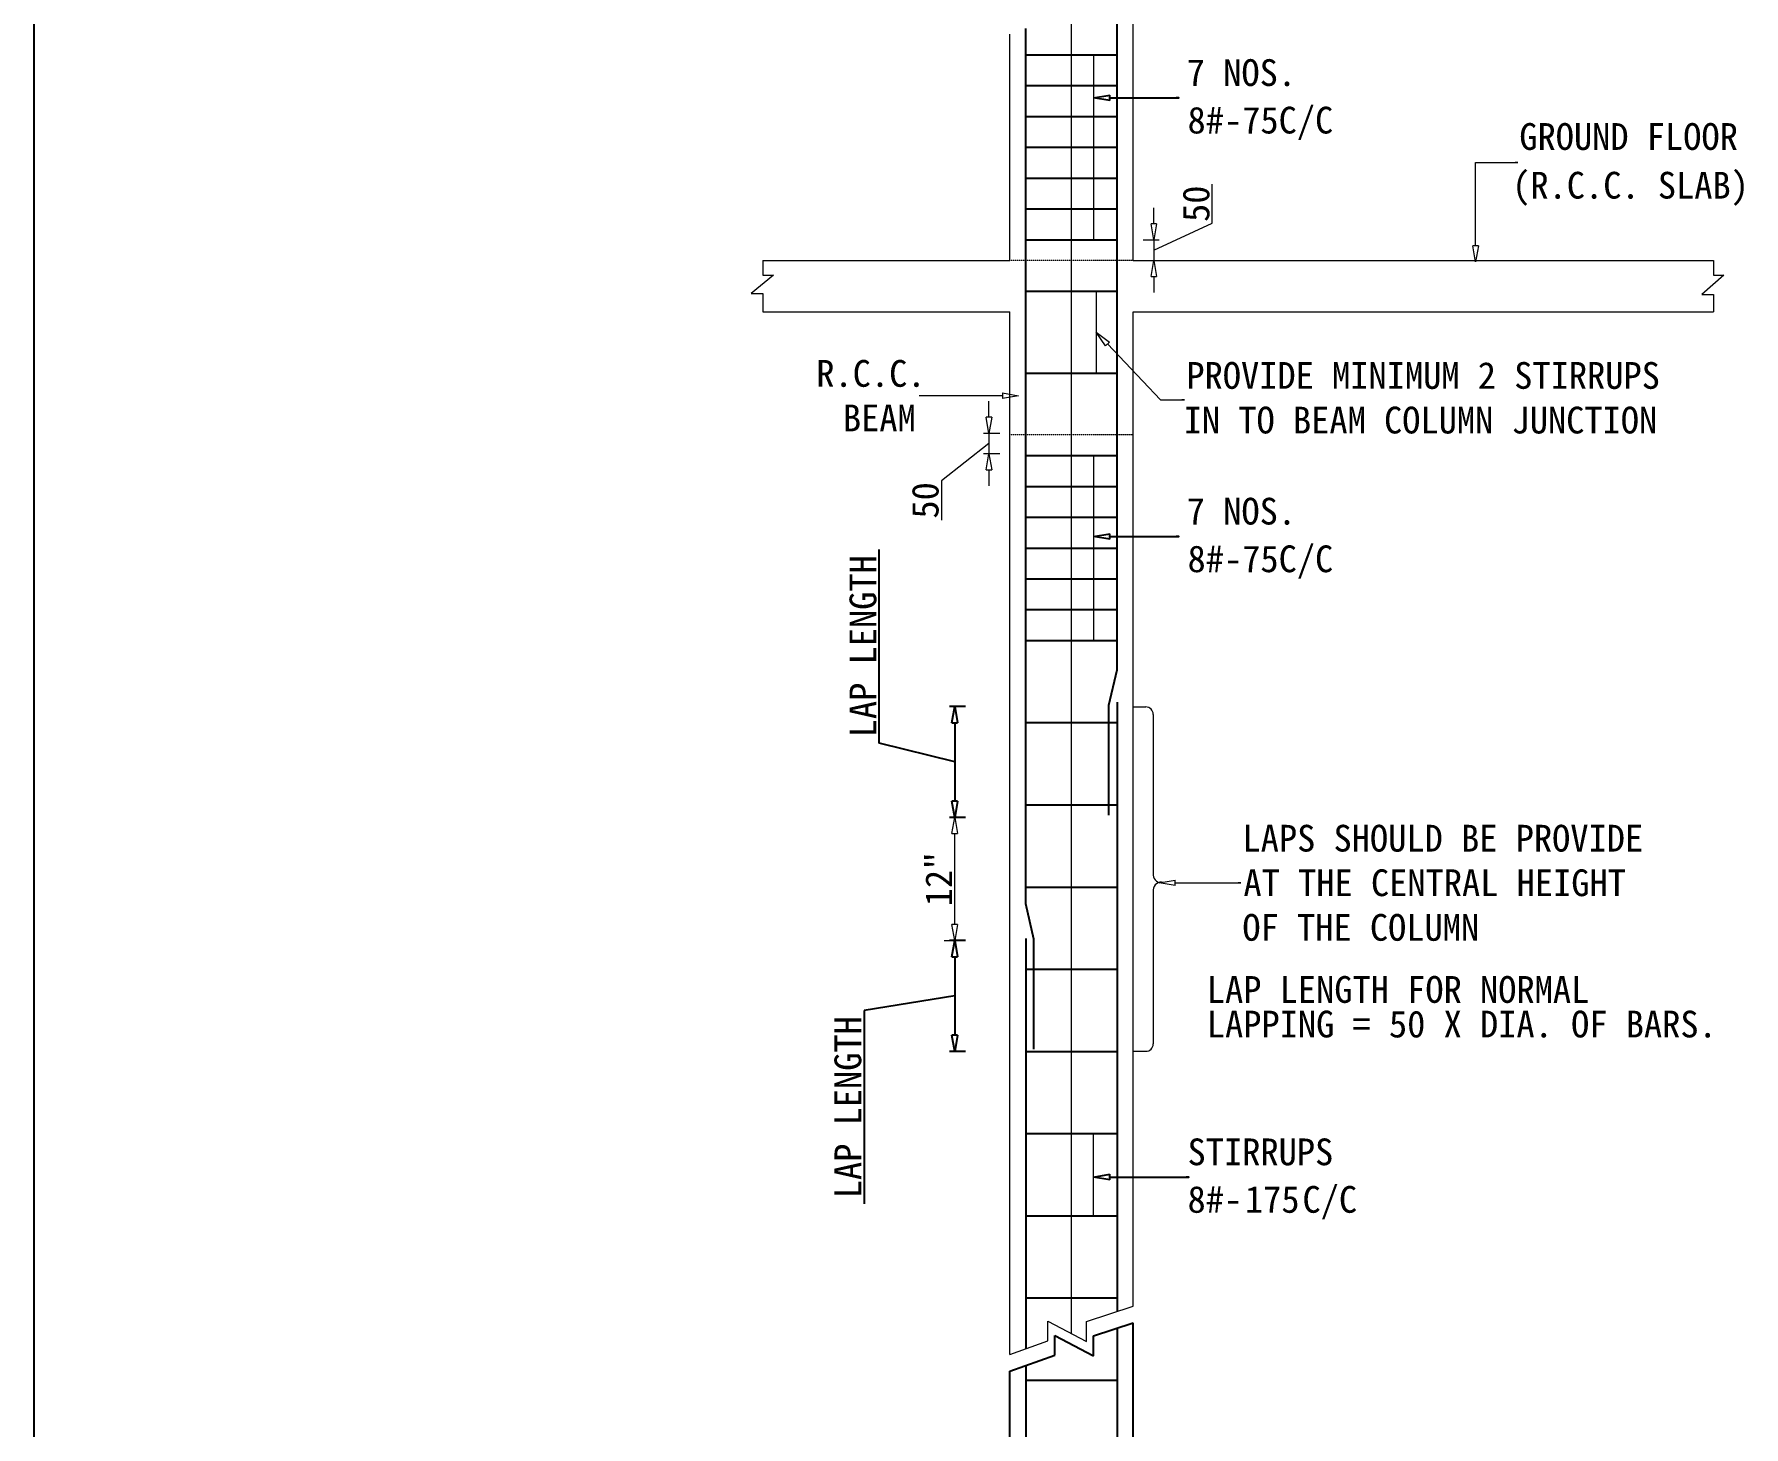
# Model space of a CAD drawing. Header units: millimetres. Extents: x 331487 to 517269, y 198509 to 399936.
# Drawn here: x 468480 to 484444, y 275649 to 288659 of the extents above; entities that cross this region are included whole.
import ezdxf

# ---------------------------------------------------------------- set-up
doc = ezdxf.new("R2010")
doc.units = ezdxf.units.MM
doc.header["$MEASUREMENT"] = 0
doc.linetypes.add('HIDDEN', pattern=[0.375, 0.25, -0.125])
for name, color, linetype, lineweight in [('DETAILS', 7, 'Continuous', 13), ('STR. COLUMN', 2, 'Continuous', 13), ('STR. HATCH', 8, 'Continuous', 13), ('str.text', 65, 'Continuous', 13)]:
    doc.layers.add(name, color=color, linetype=linetype, lineweight=lineweight)
doc.layers.add('FOOTING', color=5, linetype='Continuous')
doc.layers.add('STEEL', color=6, linetype='Continuous')
doc.styles.add('style1', font='SimSun.ttf')

# ---------------------------------------------------------------- blocks, each defined once
blk = doc.blocks.new('_ClosedBlank')
at = {"color": 0, "linetype": 'ByBlock', "lineweight": -2}
for p, q in [((-1, 0.17), (0, 0)), ((-1, 0.17), (-1, -0.17)), ((0, 0), (-1, -0.17))]:
    blk.add_line(p, q, dxfattribs=at)

msp = doc.modelspace()

# ---------------------------------------------------------------- linework, layer by layer
at = {"layer": 'DETAILS'}
for p, q in [((478742, 282374), (478860, 282374)), ((478930, 282304), (478930, 280804)), ((478930, 280664), (478930, 279227)), ((478860, 279157), (478742, 279157))]:
    msp.add_line(p, q, dxfattribs=at)
for centre, radius, start, end in [((478860, 282304), 69.8, 0, 90), ((479004, 280806), 74.4, 181.4473, 285.4287), ((479004, 280663), 74.4, 74.5713, 178.5527), ((478860, 279227), 69.8, 270, 0)]:
    msp.add_arc(centre, radius, start, end, dxfattribs=at)
at = {"layer": 'FOOTING', "linetype": 'ByBlock', "ltscale": 50}
msp.add_line((468480, 259671), (468480, 346143), dxfattribs=at)
at = {"layer": 'STEEL'}
for p, q in [((478592, 282721), (478592, 289062)), ((477739, 280535), (477739, 288713)), ((477739, 288465), (478592, 288465)), ((477739, 288178), (478592, 288178)), ((477739, 287890), (478592, 287890)), ((477739, 287602), (478592, 287602)), ((477739, 287314), (478592, 287314)), ((477739, 287026), (478592, 287026)), ((477739, 286738), (478592, 286738)), ((477739, 286258), (478592, 286258)), ((477739, 285491), (478592, 285491)), ((477739, 284723), (478592, 284723)), ((477739, 284435), (478592, 284435)), ((477739, 284147), (478592, 284147)), ((477739, 283859), (478592, 283859)), ((477739, 283571), (478592, 283571)), ((477739, 283283), (478592, 283283)), ((477739, 282995), (478592, 282995)), ((478516, 282390), (478592, 282721)), ((478592, 282419), (478592, 276727)), ((478516, 281364), (478516, 282390)), ((477739, 282228), (478592, 282228)), ((477739, 281460), (478592, 281460)), ((477739, 280692), (478592, 280692)), ((477816, 280204), (477739, 280535)), ((477739, 280212), (477739, 276379)), ((477816, 279177), (477816, 280204)), ((477739, 279925), (478592, 279925)), ((477739, 279157), (478592, 279157)), ((477739, 278389), (478592, 278389)), ((477739, 277621), (478592, 277621)), ((477739, 276854), (478592, 276854)), ((478592, 276571), (478592, 263031)), ((477739, 276222), (477739, 263034))]:
    msp.add_line(p, q, dxfattribs=at)
at = {"layer": 'STEEL', "lineweight": -3}
msp.add_line((477739, 276086), (478592, 276086), dxfattribs=at)
at = {"layer": 'STR. COLUMN'}
for p, q in [((478742, 286546), (478742, 289112)), ((477590, 286546), (477590, 288659)), ((475383, 286409), (475176, 286236)), ((475285, 286546), (477590, 286546)), ((475285, 286546), (475285, 286409)), ((475285, 286409), (475383, 286409)), ((478742, 286546), (484160, 286546)), ((484258, 286409), (484051, 286227)), ((484160, 286546), (484160, 286409)), ((484160, 286409), (484258, 286409)), ((475176, 286236), (475285, 286236)), ((475285, 286236), (475285, 286066)), ((484051, 286227), (484160, 286227)), ((484160, 286227), (484160, 286066)), ((475285, 286066), (477590, 286066)), ((477590, 276326), (477590, 286066)), ((478742, 276776), (478742, 286066)), ((478742, 286066), (484160, 286066)), ((478307, 276632), (478742, 276776)), ((477945, 276454), (477945, 276637)), ((477945, 276637), (478307, 276448)), ((478011, 276320), (478011, 276504)), ((478011, 276504), (478373, 276314)), ((478307, 276448), (478307, 276632)), ((478373, 276498), (478742, 276621)), ((478373, 276314), (478373, 276498)), ((477590, 276326), (477945, 276454)), ((477590, 276168), (478011, 276320))]:
    msp.add_line(p, q, dxfattribs=at)
at = {"layer": 'STR. COLUMN', "linetype": 'HIDDEN', "ltscale": 0.5}
for p, q in [((478742, 286546), (477590, 286546)), ((478742, 284915), (477590, 284915))]:
    msp.add_line(p, q, dxfattribs=at)
at = {"layer": 'STR. COLUMN', "lineweight": -3}
for p, q in [((478011, 276320), (478011, 276504)), ((478011, 276504), (478373, 276314)), ((478373, 276498), (478742, 276621)), ((478373, 276314), (478373, 276498)), ((478742, 273384), (478742, 276621)), ((477590, 276168), (478011, 276320)), ((477590, 273384), (477590, 276168))]:
    msp.add_line(p, q, dxfattribs=at)
at = {"layer": 'STR. HATCH', "ltscale": 2}
msp.add_line((478166, 276521), (478166, 288914), dxfattribs=at)
at = {"layer": 'str.text'}
for p, q in [((478373, 288465), (478373, 286738)), ((479481, 286892), (479481, 287258)), ((478936, 286888), (478936, 287038)), ((478936, 286642), (479481, 286892)), ((478836, 286738), (478986, 286738)), ((478936, 286738), (478936, 286546)), ((478836, 286546), (478986, 286546)), ((478936, 286396), (478936, 286246)), ((478398, 286258), (478398, 285491)), ((477396, 285080), (477396, 285230)), ((477396, 284835), (476952, 284487)), ((477496, 284930), (477346, 284930)), ((477396, 284930), (477396, 284739)), ((477496, 284739), (477346, 284739)), ((478373, 284723), (478373, 282995)), ((476952, 284487), (476952, 284120)), ((477396, 284589), (477396, 284439)), ((477176, 281343), (477026, 281343)), ((477076, 280341), (477076, 281193)), ((476976, 280191), (477126, 280191)), ((478370, 278389), (478370, 277621))]:
    msp.add_line(p, q, dxfattribs=at)
at = {"layer": 'str.text', "lineweight": -3}
for p, q in [((476372, 282037), (476372, 283845)), ((477176, 282377), (477026, 282377)), ((477076, 282227), (477076, 281493)), ((477076, 281860), (476372, 282037)), ((477176, 281343), (477026, 281343)), ((477176, 280191), (477026, 280191)), ((477076, 280041), (477076, 279307)), ((477076, 279674), (476230, 279539)), ((476230, 279539), (476230, 277731)), ((477176, 279157), (477026, 279157))]:
    msp.add_line(p, q, dxfattribs=at)
for points in [[(478523, 288065), (479170, 288065), (479145, 288065)], [(478523, 283967), (479170, 283967), (479145, 283967)], [(478523, 277983), (479261, 277983), (479236, 277983)]]:
    msp.add_lwpolyline(points, dxfattribs=at)
at = {"layer": 'str.text'}
for points in [[(481940, 286683), (481940, 287460), (482333, 287460), (482308, 287460)], [(478502, 285766), (478998, 285243), (479222, 285243), (479197, 285243)], [(477522, 285282), (476769, 285282), (476744, 285282)], [(479134, 280732), (479749, 280732), (479724, 280732)]]:
    msp.add_lwpolyline(points, dxfattribs=at)

# ---------------------------------------------------------------- block references
at = {"layer": 'str.text', "lineweight": -3, "xscale": 150, "yscale": 150, "zscale": 150}
for p, rotation in [((478373, 288065), 180), ((478373, 283967), 180), ((477076, 282377), 90), ((477076, 281343), 270), ((477076, 280191), 90), ((477076, 279157), 270), ((478373, 277983), 180)]:
    msp.add_blockref('_ClosedBlank', p, dxfattribs=dict(at, rotation=rotation))
at = {"layer": 'str.text', "xscale": 150, "yscale": 150, "zscale": 150}
for p, rotation in [((478936, 286738), 270), ((481940, 286533), 270), ((478936, 286546), 90), ((478398, 285874), 133.5540205678795), ((477396, 284930), 270), ((477396, 284739), 90), ((477076, 281343), 90), ((478984, 280732), 179.9999999999434), ((477076, 280191), 270)]:
    msp.add_blockref('_ClosedBlank', p, dxfattribs=dict(at, rotation=rotation))
msp.add_blockref('_ClosedBlank', (477672, 285282), dxfattribs=at)

# ---------------------------------------------------------------- texts
at = {"layer": 'str.text', "style": 'style1'}
for s, p in [('7 NOS.', (479243, 288175)), ('8#-75C/C', (479250, 287731)), ('GROUND FLOOR', (482348, 287578)), ('(R.C.C. SLAB)', (482281, 287123)), ('R.C.C.', (475783, 285365)), ('PROVIDE MINIMUM 2 STIRRUPS', (479239, 285346)), ('BEAM', (476032, 284949)), ('IN TO BEAM COLUMN JUNCTION', (479214, 284929)), ('7 NOS.', (479243, 284078)), ('8#-75C/C', (479250, 283633)), ('LAPS SHOULD BE PROVIDE', (479763, 281023)), ('AT THE CENTRAL HEIGHT', (479772, 280607)), ('OF THE COLUMN', (479762, 280190)), ('STIRRUPS', (479250, 278093)), ('8#-', (479250, 277649)), ('175', (479786, 277649)), ('C/C', (480323, 277649))]:
    msp.add_text(s, height=250, dxfattribs=at).set_placement(p)
at = {"layer": 'str.text', "lineweight": -3, "style": 'style1'}
for s, p in [('LAP LENGTH FOR NORMAL ', (479430, 279610)), ('LAPPING = 50 X DIA. OF BARS.', (479430, 279287))]:
    msp.add_text(s, height=250, dxfattribs=at).set_placement(p)
at = {"layer": 'str.text', "char_height": 250, "attachment_point": 5, "rotation": 90, "style": 'style1'}
for s, insert in [('\\A1;50', (479331, 287075)), ('\\A1;50', (476802, 284304)), ('\\A1;12"', (476926, 280767))]:
    msp.add_mtext(s, dxfattribs=dict(at, insert=insert))
at = {"layer": 'str.text', "lineweight": -3, "char_height": 250, "attachment_point": 5, "rotation": 90, "style": 'style1'}
for insert in [(476221, 282941), (476080, 278635)]:
    msp.add_mtext('\\A1;LAP LENGTH', dxfattribs=dict(at, insert=insert))

doc.saveas('drawing.dxf')
